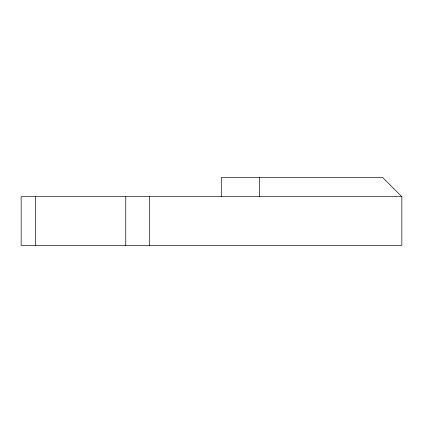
<?xml version="1.0" encoding="UTF-8"?>
<svg xmlns="http://www.w3.org/2000/svg" width="423" height="423" viewBox="0 0 423 423"><rect width="100%" height="100%" fill="white"/><g stroke="black" fill="none" stroke-linecap="round" stroke-linejoin="round"><path stroke-width="0.63" d="M401.85 196.69L21.15 196.69L21.15 245.414L401.85 245.414L401.85 196.69L382.741 177.586L221.292 177.586L221.292 196.69M259.505 177.586L259.505 196.69M149.642 196.69L149.642 245.414M125.758 196.69L125.758 245.414M35.479 196.69L35.479 245.414"/></g></svg>
